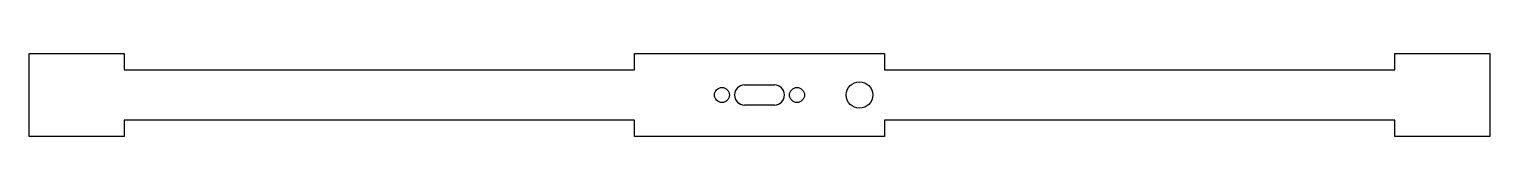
# Model space of a CAD drawing. Header units: millimetres. Extents: x -250 to 42, y -14 to 2.
import ezdxf

# ---------------------------------------------------------------- set-up
doc = ezdxf.new("R2010")
doc.units = ezdxf.units.MM
doc.layers.get('0').update_dxf_attribs({"linetype": 'CONTINUOUS'})

msp = doc.modelspace()

# ---------------------------------------------------------------- linework, layer by layer
for p, q in [((-107.41, -3.95), (-101.41, -3.95)), ((-101.41, -7.95), (-107.41, -7.95))]:
    msp.add_line(p, q)
msp.add_lwpolyline([(-129.41, -0.95), (-129.41, 2.35), (-79.41, 2.35), (-79.41, -0.95), (22.59, -0.95), (22.59, 2.35), (41.59, 2.35), (41.59, -14.25), (22.59, -14.25), (22.59, -10.95), (-79.41, -10.95), (-79.41, -14.25), (-129.41, -14.25), (-129.41, -10.95), (-231.41, -10.95), (-231.41, -14.25), (-250.41, -14.25), (-250.41, 2.35), (-231.41, 2.35), (-231.41, -0.95)], close=True)
for centre, radius in [((-111.91, -5.95), 1.5), ((-96.91, -5.95), 1.5), ((-84.41, -5.95), 2.65)]:
    msp.add_circle(centre, radius)
for centre, start, end in [((-107.41, -5.95), 90, 270), ((-101.41, -5.95), -90, 90)]:
    msp.add_arc(centre, 2, start, end)

doc.saveas('drawing.dxf')
